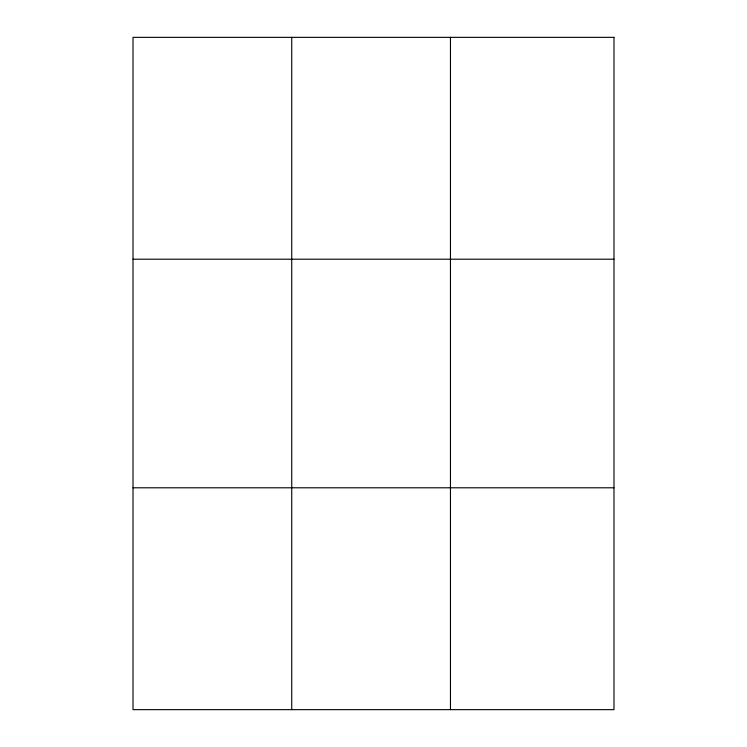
<?xml version="1.0" encoding="UTF-8"?>
<svg xmlns="http://www.w3.org/2000/svg" width="747" height="747" viewBox="0 0 747 747"><rect width="100%" height="100%" fill="white"/><g stroke="black" fill="none" stroke-linecap="round" stroke-linejoin="round"><path stroke-width="1.12" d="M291.732 709.65L291.732 37.35M450.46 709.65L450.46 37.35M133.013 259.209L613.987 259.209M133.013 487.791L613.987 487.791M613.987 37.35L613.987 709.65L133.013 709.65L133.013 37.35L613.987 37.35"/></g></svg>
